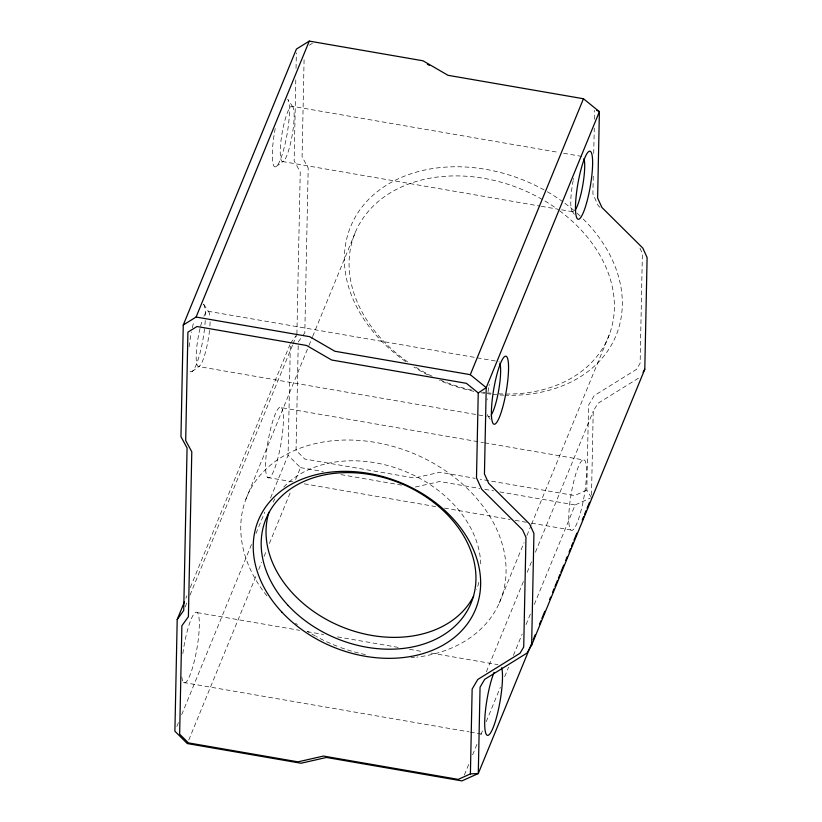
<?xml version="1.0" encoding="UTF-8"?>
<svg xmlns="http://www.w3.org/2000/svg" width="822" height="822" viewBox="0 0 822 822"><rect width="100%" height="100%" fill="white"/><g stroke="black" fill="none" stroke-linecap="round" stroke-linejoin="round"><path stroke-width="0.62" stroke-dasharray="4.11 3.08" d="M270.582 497.916L288.07 455.285L290.372 343.575L296.167 335.52M295.797 79.888L294.132 160.783L300.236 172.024L296.896 334.513M296.033 68.329L296.352 52.927M298.201 345.754L296.043 450.333L304.828 459.056L414.411 478.024L439.883 472.239L475.157 478.342M304.089 59.801L302.085 156.735L308.199 167.976L304.808 332.869L302.63 335.89M591.45 497.598L586.805 490.087L588.552 405.236L594.193 395.639L636.475 369.397L640.122 363.201L642.383 253.505L639.495 247.155M593.258 176.257L592.898 193.982L598.108 205.459L599.926 207.267M593.731 153.457L594.255 128.129M594.429 119.262L594.614 110.395M591.501 495.06L593.227 411.277L597.871 403.376L639.074 377.812M185.947 598.2L186.913 595.827M190.314 587.545L289.889 344.757M185.186 606.903L187.128 602.166M190.036 595.056L292.519 345.168M293.012 343.986L296.413 335.695M245.86 499.314L308.774 345.898M309.01 345.343L312.411 337.051M312.668 336.424L355.895 231.013M176.843 726.484L178.785 721.747M181.703 714.647L251.645 544.113M256.012 533.447L264.756 512.137M188.783 740.016L256.783 574.218M258.725 569.482L261.643 562.371M264.067 556.453L266.492 550.524M269.411 543.424L290.783 491.309M295.643 479.473L300.492 467.626L288.07 455.285M499.252 603.04L524.025 542.633M526.933 535.533L531.074 525.422M531.567 524.241L609.287 334.739M486.367 671.821L524.251 579.448M527.169 572.338L532.029 560.501M535.43 552.209L593.227 411.277M464.368 774.982L468.735 764.316M472.629 754.843L477.972 741.814M480.88 734.714L482.822 729.977M486.223 721.685L500.31 687.346M504.687 676.681L508.571 667.207M513.421 655.37L522.165 634.05M526.049 624.576L531.392 611.547M534.31 604.437L575.112 504.965L590.288 498.122M298.283 341.931L301.9 336.897M276.12 166.537L283.6 161.071M192.05 371.523L199.53 366.057M309.37 45.189L312.391 43.319M586.805 490.087L574.65 495.563L480.192 479.216M415.398 487.025L439.657 481.517L479.791 488.463M292.016 106.254A28.04 5.138 -80.2 0 1 289.159 148.597A28.04 5.138 -80.2 0 1 280.436 146.778A28.04 5.138 -80.2 0 1 292.016 106.254L558.549 152.378M563.604 153.262L582.551 156.54A28.04 5.138 -80.2 0 1 583.353 157.136M282.388 161.502L540.085 206.096M541.349 206.312L556.504 208.942M561.56 209.816L572.934 211.778M207.945 311.24L497.218 361.3M200.044 328.43A28.04 5.138 -80.2 0 0 198.318 366.478L486.336 416.322M281.371 407.64A35.86 6.576 -80.2 0 1 275.976 464.769A35.86 6.576 -80.2 0 1 266.143 455.285A35.86 6.576 -80.2 0 1 281.371 407.64L483.48 442.616M484.744 442.832L584.534 460.104A35.86 6.576 -80.2 0 1 579.15 517.244A35.86 6.576 -80.2 0 1 569.317 507.749A35.86 6.576 -80.2 0 1 584.534 460.104M484.805 489.337L493.59 490.857M499.858 491.936L575.112 504.965M300.492 467.626L323.231 471.561M340.914 474.623L401.547 485.114M267.633 477.49L292.889 481.867M304.263 483.829L435.639 506.568M444.476 508.099L510.164 519.463M515.219 520.336L526.583 522.309M531.639 523.182L570.797 529.964M197.301 612.616L299.619 630.33M307.192 631.635L323.621 634.481M337.513 636.886L398.146 647.376M409.52 649.349L422.148 651.527M430.995 653.058L497.937 664.649M183.563 682.476L469.043 731.878M470.307 732.104L484.199 734.508M572.133 211.182L574.28 214.337M292.817 106.86L287.803 99.483A34.555 6.34 -80.2 0 1 286.169 139A34.555 6.34 -80.2 0 1 274.271 166.455A34.555 6.34 -80.2 0 1 275.216 128.53M488.063 416.158L490.21 419.323M203.743 304.469L208.747 311.846M559.607 210.792A136.935 103.654 22.3 0 1 610.047 332.612A136.935 103.654 22.3 0 1 496.868 393.687M491.104 393.193A136.935 103.654 22.3 0 1 487.641 392.803M485.329 392.505A136.935 103.654 22.3 0 1 483.007 392.166M471.448 389.998A136.935 103.654 22.3 0 1 439.76 379.764M432.156 376.291A136.935 103.654 22.3 0 1 413.517 365.841M407.65 361.896A136.935 103.654 22.3 0 1 367.67 212.127A136.935 103.654 22.3 0 1 542.88 199.787M544.924 200.989A136.935 103.654 22.3 0 1 558.672 210.093M583.23 219.042A143.449 108.596 22.3 0 1 615.185 337.554A143.449 108.596 22.3 0 1 505.211 395.218M504.02 395.177A143.449 108.596 22.3 0 1 499.211 394.92M496.796 394.745A143.449 108.596 22.3 0 1 493.169 394.406M490.744 394.139A143.449 108.596 22.3 0 1 487.117 393.676M484.692 393.327A143.449 108.596 22.3 0 1 481.055 392.741M473.78 391.323A143.449 108.596 22.3 0 1 439.369 380.339M428.046 375.027A143.449 108.596 22.3 0 1 413.969 367.074M405.739 361.618A143.449 108.596 22.3 0 1 362.934 205.839A143.449 108.596 22.3 0 1 544.154 189.944M547.411 191.783A143.449 108.596 22.3 0 1 562.957 201.863M564.93 203.311A143.449 108.596 22.3 0 1 574.424 210.905M577.147 213.299A143.449 108.596 22.3 0 1 581.524 217.378M203.887 316.306A28.04 5.138 -80.2 0 1 210.021 317.59M210.083 321.916A28.04 5.138 -80.2 0 1 209.826 327.043M209.518 330.403A28.04 5.138 -80.2 0 1 198.318 366.478M200.599 326.242A28.04 5.138 -80.2 0 1 202.674 319.429M498.903 361.721A28.04 5.138 -80.2 0 1 499.283 362.122M490.066 416.333A28.04 5.138 -80.2 0 1 487.076 413.158M487.076 399.862A28.04 5.138 -80.2 0 1 487.179 398.742M488.052 391.704A28.04 5.138 -80.2 0 1 488.854 386.885M489.069 385.693A28.04 5.138 -80.2 0 1 489.306 384.49M573.633 211.686A28.04 5.138 -80.2 0 1 573.139 180.706M573.376 179.515A28.04 5.138 -80.2 0 1 573.622 178.333M203.507 304.181A34.555 6.34 -80.2 0 1 205.387 316.881M205.243 320.57A34.555 6.34 -80.2 0 1 204.822 325.933M204.524 328.769A34.555 6.34 -80.2 0 1 196.828 363.252A34.555 6.34 -80.2 0 1 189.122 369.314M189.111 346.771A34.555 6.34 -80.2 0 1 191.434 332.047M192.358 327.711A34.555 6.34 -80.2 0 1 194.054 320.899M266.852 595.786A136.935 103.654 22.3 0 1 305.65 446.274A136.935 103.654 22.3 0 1 493.755 523.275A136.935 103.654 22.3 0 1 416.713 657.138M414.524 657.374A136.935 103.654 22.3 0 1 411.206 657.682M365.43 654.61A136.935 103.654 22.3 0 1 338.078 646.575M336.958 646.143A136.935 103.654 22.3 0 1 316.408 636.598M315.371 636.023A136.935 103.654 22.3 0 1 307.192 631.214M297.42 624.648A136.935 103.654 22.3 0 1 295.54 623.261M273.12 502.098A110.847 83.916 22.3 0 1 274.887 498.882M283.806 487.035A110.847 83.916 22.3 0 1 402.914 470.513A110.847 83.916 22.3 0 1 480.757 563.882M478.846 582.366A110.847 83.916 22.3 0 1 476.668 589.374M182.844 653.582A35.86 6.576 -80.2 0 1 197.044 612.411A35.86 6.576 -80.2 0 1 194.311 661.176A35.86 6.576 -80.2 0 1 181.641 675.057"/><path stroke-width="1.23" d="M184.488 601.755L177.203 619.521L174.901 731.231L187.324 743.571L301.016 763.237L326.488 757.463L461.943 780.9L478.281 773.533L531.711 643.266M470.4 773.913L472.147 689.052L477.788 679.455L520.069 653.213L523.717 647.017L525.977 537.331L522.607 529.923L481.702 489.285L476.493 477.808L478.24 392.947L466.403 383.329L331.636 360.005L306.575 345.476L196.992 326.509L187.919 332.15L185.69 440.551L191.793 451.802L188.402 616.685L181.878 625.748L179.648 734.159L188.423 742.883L298.006 761.85L323.478 756.065L458.244 779.39L470.4 773.913L478.281 773.533L480.058 687.213L484.703 679.321L526.984 653.079L531.629 645.178L644.797 369.242L647.099 257.533L642.814 248.09L601.899 207.452L597.615 198.01L599.392 111.689L583.466 98.743L448.021 75.305L422.96 60.777L309.267 41.1L296.434 49.073L183.265 325.009L180.963 436.718L187.067 447.969L183.727 610.458L177.203 619.521M531.629 645.178L533.93 533.468L529.645 524.035L488.73 483.387L484.446 473.955L486.223 387.635L599.392 111.689L596.546 110.158M183.265 325.009L196.098 317.035L309.267 41.1M478.24 392.947L486.223 387.635L470.297 374.678L583.466 98.743M533.17 639.711L535.112 634.974M539.479 624.319L540.938 620.764M541.904 618.391L544.822 611.291M549.682 599.443L550.648 597.08M552.59 592.343L554.049 588.788M555.025 586.415L557.45 580.496M558.426 578.133L559.874 574.578M560.851 572.204L563.769 565.104M565.711 560.368L567.17 556.813M569.112 552.076L570.56 548.521M571.537 546.157L572.996 542.602M573.962 540.229L576.88 533.129M582.223 520.1L583.682 516.545M584.648 514.182L586.107 510.626M587.083 508.253L589.508 502.334M643.061 372.202L644.797 369.242M196.098 317.035L309.791 336.712L334.842 351.241L470.297 374.678M427.337 64.178L429.516 65.441M499.92 363.55A28.04 5.138 -80.2 0 1 498.81 389.587A28.04 5.138 -80.2 0 1 491.155 415.059M583.99 158.564A28.04 5.138 -80.2 0 1 582.777 185.207A28.04 5.138 -80.2 0 1 574.938 210.473M473.698 596.063A110.847 83.916 22.3 0 1 341.664 626.754A110.847 83.916 22.3 0 1 268.969 512.26M501.697 667.69A35.86 6.576 -80.2 0 1 495.964 719.312A35.86 6.576 -80.2 0 1 484.744 726.186A35.86 6.576 -80.2 0 1 494.053 672.375M502.396 408.38A34.555 6.34 -80.2 0 0 505.92 356.193A34.555 6.34 -80.2 0 0 491.648 406.14A34.555 6.34 -80.2 0 0 502.396 408.38M586.466 203.394A34.555 6.34 -80.2 0 0 589.991 151.207A34.555 6.34 -80.2 0 0 575.719 201.154A34.555 6.34 -80.2 0 0 586.466 203.394M288.193 605.526A110.847 83.916 22.3 0 0 470.431 604.591A110.847 83.916 22.3 0 0 347.059 472.609A110.847 83.916 22.3 0 0 288.193 605.526M281.854 612.092A117.371 88.848 22.3 0 0 474.808 611.095A117.371 88.848 22.3 0 0 344.171 471.355A117.371 88.848 22.3 0 0 281.854 612.092"/></g></svg>
